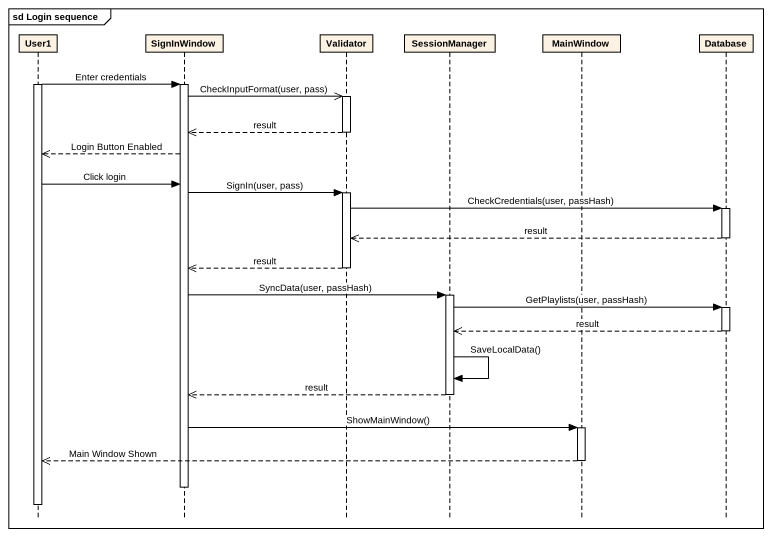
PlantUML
@startuml
mainframe sd Login sequence
hide footbox
participant User1
participant SignInWindow
participant Validator
participant SessionManager
participant MainWindow
participant "Database" as Database_

activate User1
User1 -> SignInWindow : Enter credentials
activate SignInWindow
SignInWindow ->> Validator : CheckInputFormat(user, pass)
activate Validator
Validator -->> SignInWindow : result
deactivate Validator
SignInWindow -->> User1 : Login Button Enabled
User1 -> SignInWindow : Click login
SignInWindow -> Validator : SignIn(user, pass)
activate Validator
Validator -> Database_ : CheckCredentials(user, passHash)
activate Database_
Database_ -->> Validator : result
deactivate Database_
Validator -->> SignInWindow : result
deactivate Validator
SignInWindow -> SessionManager : SyncData(user, passHash)
activate SessionManager
SessionManager -> Database_ : GetPlaylists(user, passHash)
activate Database_
Database_ -->> SessionManager : result
deactivate Database_
SessionManager -> SessionManager : SaveLocalData()
SessionManager -->> SignInWindow : result
deactivate SessionManager
SignInWindow -> MainWindow : ShowMainWindow()
activate MainWindow
MainWindow -->> User1 : Main Window Shown
deactivate MainWindow
deactivate SignInWindow
deactivate User1
@enduml
